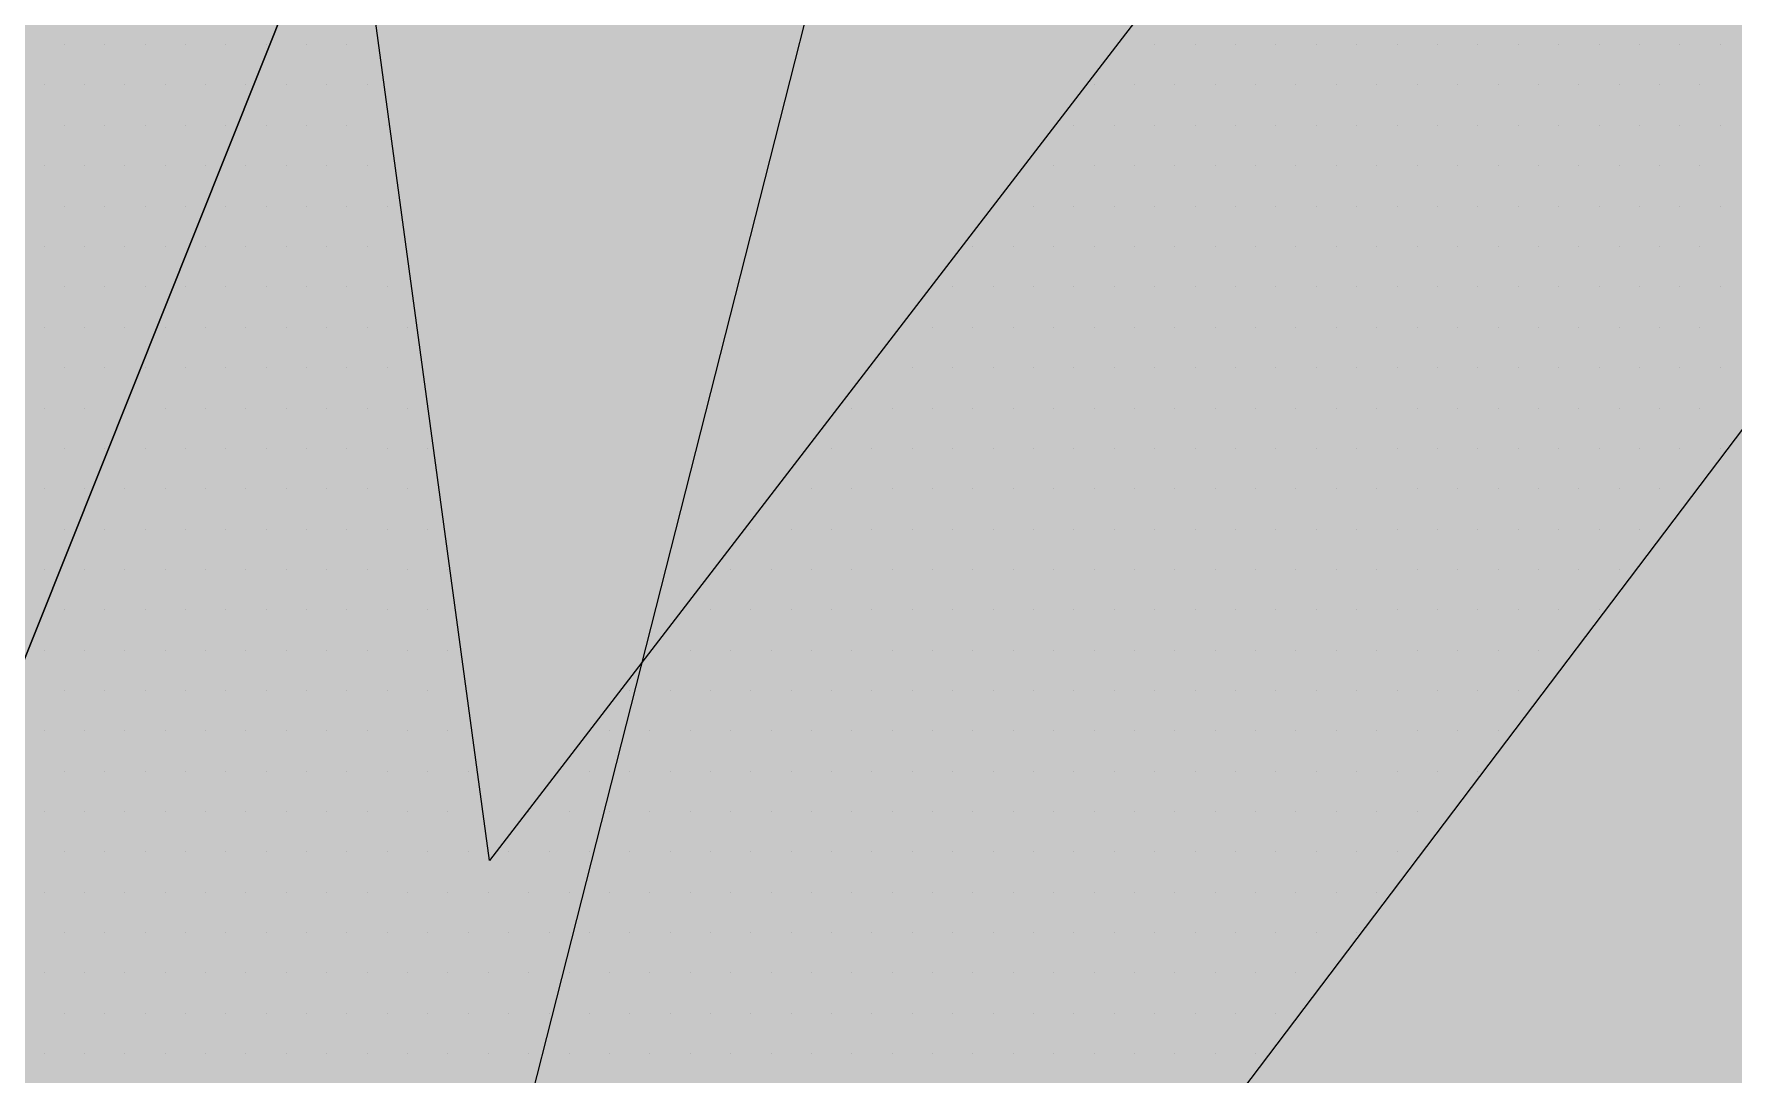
# Paper-space layout 'Layout1' of a CAD drawing. Extents: x -43 to 2298, y -18 to 768.
# Drawn here: x 738.34 to 740.657, y 385.98 to 387.398 of the extents above; entities that cross this region are included whole.
import ezdxf

# ---------------------------------------------------------------- set-up
doc = ezdxf.new("R2010")
doc.units = 0
doc.header["$LTSCALE"] = 2
doc.linetypes.add('CACHEX2', pattern=[0.75, 0.5, -0.25])
doc.layers.add('CARTOUCHE', color=7, linetype='Continuous')
doc.layers.add('LOGO', color=7, linetype='Continuous')

# ---------------------------------------------------------------- blocks, each defined once
blk = doc.blocks.new('A$C715108E3')
at = {"layer": 'LOGO', "color": 131}
for p, q in [((-5.4335, -4.0654), (-5.4335, -4.0654)), ((-5.3417, -4.0654), (-5.3417, -4.0654)), ((-5.2498, -4.0654), (-5.2498, -4.0654)), ((-5.1584, -4.0654), (-5.1584, -4.0654)), ((-5.0665, -4.0654), (-5.0665, -4.0654)), ((-4.9745, -4.0654), (-4.9745, -4.0654)), ((-4.8829, -4.0654), (-4.8829, -4.0654)), ((-4.7912, -4.0654), (-4.7912, -4.0654)), ((-3.0425, -4.0654), (-3.0425, -4.0654)), ((-2.9566, -4.0654), (-2.9566, -4.0654)), ((-2.8646, -4.0654), (-2.8646, -4.0654)), ((-2.7733, -4.0654), (-2.7733, -4.0654)), ((-2.6815, -4.0654), (-2.6815, -4.0654)), ((-2.5895, -4.0654), (-2.5895, -4.0654)), ((-2.4975, -4.0654), (-2.4975, -4.0654)), ((-2.4062, -4.0654), (-2.4062, -4.0654)), ((-2.3142, -4.0654), (-2.3142, -4.0654)), ((-2.2223, -4.0654), (-2.2223, -4.0654)), ((-2.1313, -4.0654), (-2.1313, -4.0654)), ((-2.0391, -4.0654), (-2.0391, -4.0654)), ((-1.9472, -4.0654), (-1.9472, -4.0654)), ((-1.8558, -4.0654), (-1.8558, -4.0654)), ((-1.7639, -4.0654), (-1.7639, -4.0654)), ((-1.6721, -4.0654), (-1.6721, -4.0654)), ((-5.4792, -4.1578), (-5.4792, -4.1578)), ((-5.3874, -4.1578), (-5.3874, -4.1578)), ((-5.2959, -4.1578), (-5.2959, -4.1578)), ((-5.2041, -4.1578), (-5.2041, -4.1578)), ((-5.1121, -4.1578), (-5.1121, -4.1578)), ((-5.0208, -4.1578), (-5.0208, -4.1578)), ((-4.929, -4.1578), (-4.929, -4.1578)), ((-4.8369, -4.1578), (-4.8369, -4.1578)), ((-4.7453, -4.1578), (-4.7453, -4.1578)), ((-3.1126, -4.1578), (-3.1126, -4.1578)), ((-3.0942, -4.1578), (-3.0942, -4.1578)), ((-3.0024, -4.1578), (-3.0024, -4.1578)), ((-2.9109, -4.1578), (-2.9109, -4.1578)), ((-2.8191, -4.1578), (-2.8191, -4.1578)), ((-2.727, -4.1578), (-2.727, -4.1578)), ((-2.6358, -4.1578), (-2.6358, -4.1578)), ((-2.5438, -4.1578), (-2.5438, -4.1578)), ((-2.4517, -4.1578), (-2.4517, -4.1578)), ((-2.3599, -4.1578), (-2.3599, -4.1578)), ((-2.2684, -4.1578), (-2.2684, -4.1578)), ((-2.1766, -4.1578), (-2.1766, -4.1578)), ((-2.0848, -4.1578), (-2.0848, -4.1578)), ((-1.9933, -4.1578), (-1.9933, -4.1578)), ((-1.9015, -4.1578), (-1.9015, -4.1578)), ((-1.8097, -4.1578), (-1.8097, -4.1578)), ((-1.7182, -4.1578), (-1.7182, -4.1578)), ((-5.4335, -4.2494), (-5.4335, -4.2494)), ((-5.3417, -4.2494), (-5.3417, -4.2494)), ((-5.2498, -4.2494), (-5.2498, -4.2494)), ((-5.1584, -4.2494), (-5.1584, -4.2494)), ((-5.0665, -4.2494), (-5.0665, -4.2494)), ((-4.9745, -4.2494), (-4.9745, -4.2494)), ((-4.8829, -4.2494), (-4.8829, -4.2494)), ((-4.7912, -4.2494), (-4.7912, -4.2494)), ((-4.6992, -4.2494), (-4.6992, -4.2494)), ((-3.1832, -4.2494), (-3.1832, -4.2494)), ((-3.1399, -4.2494), (-3.1399, -4.2494)), ((-3.0485, -4.2494), (-3.0485, -4.2494)), ((-2.9566, -4.2494), (-2.9566, -4.2494)), ((-2.8646, -4.2494), (-2.8646, -4.2494)), ((-2.7733, -4.2494), (-2.7733, -4.2494)), ((-2.6815, -4.2494), (-2.6815, -4.2494)), ((-2.5895, -4.2494), (-2.5895, -4.2494)), ((-2.4975, -4.2494), (-2.4975, -4.2494)), ((-2.4062, -4.2494), (-2.4062, -4.2494)), ((-2.3142, -4.2494), (-2.3142, -4.2494)), ((-2.2223, -4.2494), (-2.2223, -4.2494)), ((-2.1313, -4.2494), (-2.1313, -4.2494)), ((-2.0391, -4.2494), (-2.0391, -4.2494)), ((-1.9472, -4.2494), (-1.9472, -4.2494)), ((-1.8558, -4.2494), (-1.8558, -4.2494)), ((-1.7639, -4.2494), (-1.7639, -4.2494)), ((-1.6721, -4.2494), (-1.6721, -4.2494)), ((-5.4792, -4.3407), (-5.4792, -4.3407)), ((-5.3874, -4.3407), (-5.3874, -4.3407)), ((-5.2959, -4.3407), (-5.2959, -4.3407)), ((-5.2041, -4.3407), (-5.2041, -4.3407)), ((-5.1121, -4.3407), (-5.1121, -4.3407)), ((-5.0208, -4.3407), (-5.0208, -4.3407)), ((-4.929, -4.3407), (-4.929, -4.3407)), ((-4.8369, -4.3407), (-4.8369, -4.3407)), ((-4.7453, -4.3407), (-4.7453, -4.3407)), ((-3.2541, -4.3407), (-3.2541, -4.3407)), ((-3.186, -4.3407), (-3.186, -4.3407)), ((-3.0942, -4.3407), (-3.0942, -4.3407)), ((-3.0024, -4.3407), (-3.0024, -4.3407)), ((-2.9109, -4.3407), (-2.9109, -4.3407)), ((-2.8191, -4.3407), (-2.8191, -4.3407)), ((-2.727, -4.3407), (-2.727, -4.3407)), ((-2.6358, -4.3407), (-2.6358, -4.3407)), ((-2.5438, -4.3407), (-2.5438, -4.3407)), ((-2.4517, -4.3407), (-2.4517, -4.3407)), ((-2.3599, -4.3407), (-2.3599, -4.3407)), ((-2.2684, -4.3407), (-2.2684, -4.3407)), ((-2.1766, -4.3407), (-2.1766, -4.3407)), ((-2.0848, -4.3407), (-2.0848, -4.3407)), ((-1.9933, -4.3407), (-1.9933, -4.3407)), ((-1.9015, -4.3407), (-1.9015, -4.3407)), ((-1.8097, -4.3407), (-1.8097, -4.3407)), ((-1.7182, -4.3407), (-1.7182, -4.3407)), ((-5.4335, -4.4331), (-5.4335, -4.4331)), ((-5.3417, -4.4331), (-5.3417, -4.4331)), ((-5.2498, -4.4331), (-5.2498, -4.4331)), ((-5.1584, -4.4331), (-5.1584, -4.4331)), ((-5.0665, -4.4331), (-5.0665, -4.4331)), ((-4.9745, -4.4331), (-4.9745, -4.4331)), ((-4.8829, -4.4331), (-4.8829, -4.4331)), ((-4.7912, -4.4331), (-4.7912, -4.4331)), ((-4.6992, -4.4331), (-4.6992, -4.4331)), ((-3.3243, -4.4331), (-3.3243, -4.4331)), ((-3.3236, -4.4331), (-3.3236, -4.4331)), ((-3.2318, -4.4331), (-3.2318, -4.4331)), ((-3.1399, -4.4331), (-3.1399, -4.4331)), ((-3.0485, -4.4331), (-3.0485, -4.4331)), ((-2.9566, -4.4331), (-2.9566, -4.4331)), ((-2.8646, -4.4331), (-2.8646, -4.4331)), ((-2.7733, -4.4331), (-2.7733, -4.4331)), ((-2.6815, -4.4331), (-2.6815, -4.4331)), ((-2.5895, -4.4331), (-2.5895, -4.4331)), ((-2.4975, -4.4331), (-2.4975, -4.4331)), ((-2.4062, -4.4331), (-2.4062, -4.4331)), ((-2.3142, -4.4331), (-2.3142, -4.4331)), ((-2.2223, -4.4331), (-2.2223, -4.4331)), ((-2.1313, -4.4331), (-2.1313, -4.4331)), ((-2.0391, -4.4331), (-2.0391, -4.4331)), ((-1.9472, -4.4331), (-1.9472, -4.4331)), ((-1.8558, -4.4331), (-1.8558, -4.4331)), ((-1.7639, -4.4331), (-1.7639, -4.4331)), ((-1.6721, -4.4331), (-1.6721, -4.4331)), ((-5.4792, -4.5245), (-5.4792, -4.5245)), ((-5.3874, -4.5245), (-5.3874, -4.5245)), ((-5.2959, -4.5245), (-5.2959, -4.5245)), ((-5.2041, -4.5245), (-5.2041, -4.5245)), ((-5.1121, -4.5245), (-5.1121, -4.5245)), ((-5.0208, -4.5245), (-5.0208, -4.5245)), ((-4.929, -4.5245), (-4.929, -4.5245)), ((-4.8369, -4.5245), (-4.8369, -4.5245)), ((-4.7453, -4.5245), (-4.7453, -4.5245)), ((-3.3948, -4.5245), (-3.3948, -4.5245)), ((-3.3693, -4.5245), (-3.3693, -4.5245)), ((-3.2775, -4.5245), (-3.2775, -4.5245)), ((-3.186, -4.5245), (-3.186, -4.5245)), ((-3.0942, -4.5245), (-3.0942, -4.5245)), ((-3.0024, -4.5245), (-3.0024, -4.5245)), ((-2.9109, -4.5245), (-2.9109, -4.5245)), ((-2.8191, -4.5245), (-2.8191, -4.5245)), ((-2.727, -4.5245), (-2.727, -4.5245)), ((-2.6358, -4.5245), (-2.6358, -4.5245)), ((-2.5438, -4.5245), (-2.5438, -4.5245)), ((-2.4517, -4.5245), (-2.4517, -4.5245)), ((-2.3599, -4.5245), (-2.3599, -4.5245)), ((-2.2684, -4.5245), (-2.2684, -4.5245)), ((-2.1766, -4.5245), (-2.1766, -4.5245)), ((-2.0848, -4.5245), (-2.0848, -4.5245)), ((-1.9933, -4.5245), (-1.9933, -4.5245)), ((-1.9015, -4.5245), (-1.9015, -4.5245)), ((-1.8097, -4.5245), (-1.8097, -4.5245)), ((-1.7182, -4.5245), (-1.7182, -4.5245)), ((-5.4335, -4.6156), (-5.4335, -4.6156)), ((-5.3417, -4.6156), (-5.3417, -4.6156)), ((-5.2498, -4.6156), (-5.2498, -4.6156)), ((-5.1584, -4.6156), (-5.1584, -4.6156)), ((-5.0665, -4.6156), (-5.0665, -4.6156)), ((-4.9745, -4.6156), (-4.9745, -4.6156)), ((-4.8829, -4.6156), (-4.8829, -4.6156)), ((-4.7912, -4.6156), (-4.7912, -4.6156)), ((-4.6992, -4.6156), (-4.6992, -4.6156)), ((-3.4656, -4.6156), (-3.4656, -4.6156)), ((-3.415, -4.6156), (-3.415, -4.6156)), ((-3.3236, -4.6156), (-3.3236, -4.6156)), ((-3.2318, -4.6156), (-3.2318, -4.6156)), ((-3.1399, -4.6156), (-3.1399, -4.6156)), ((-3.0485, -4.6156), (-3.0485, -4.6156)), ((-2.9566, -4.6156), (-2.9566, -4.6156)), ((-2.8646, -4.6156), (-2.8646, -4.6156)), ((-2.7733, -4.6156), (-2.7733, -4.6156)), ((-2.6815, -4.6156), (-2.6815, -4.6156)), ((-2.5895, -4.6156), (-2.5895, -4.6156)), ((-2.4975, -4.6156), (-2.4975, -4.6156)), ((-2.4062, -4.6156), (-2.4062, -4.6156)), ((-2.3142, -4.6156), (-2.3142, -4.6156)), ((-2.2223, -4.6156), (-2.2223, -4.6156)), ((-2.1313, -4.6156), (-2.1313, -4.6156)), ((-2.0391, -4.6156), (-2.0391, -4.6156)), ((-1.9472, -4.6156), (-1.9472, -4.6156)), ((-1.8558, -4.6156), (-1.8558, -4.6156)), ((-1.7639, -4.6156), (-1.7639, -4.6156)), ((-1.6721, -4.6156), (-1.6721, -4.6156)), ((-5.4792, -4.7082), (-5.4792, -4.7082)), ((-5.3874, -4.7082), (-5.3874, -4.7082)), ((-5.2959, -4.7082), (-5.2959, -4.7082)), ((-5.2041, -4.7082), (-5.2041, -4.7082)), ((-5.1121, -4.7082), (-5.1121, -4.7082)), ((-5.0208, -4.7082), (-5.0208, -4.7082)), ((-4.929, -4.7082), (-4.929, -4.7082)), ((-4.8369, -4.7082), (-4.8369, -4.7082)), ((-4.7453, -4.7082), (-4.7453, -4.7082)), ((-4.6537, -4.7082), (-4.6537, -4.7082)), ((-3.5357, -4.7082), (-3.5357, -4.7082)), ((-3.4611, -4.7082), (-3.4611, -4.7082)), ((-3.3693, -4.7082), (-3.3693, -4.7082)), ((-3.2775, -4.7082), (-3.2775, -4.7082)), ((-3.186, -4.7082), (-3.186, -4.7082)), ((-3.0942, -4.7082), (-3.0942, -4.7082)), ((-3.0024, -4.7082), (-3.0024, -4.7082)), ((-2.9109, -4.7082), (-2.9109, -4.7082)), ((-2.8191, -4.7082), (-2.8191, -4.7082)), ((-2.727, -4.7082), (-2.727, -4.7082)), ((-2.6358, -4.7082), (-2.6358, -4.7082)), ((-2.5438, -4.7082), (-2.5438, -4.7082)), ((-2.4517, -4.7082), (-2.4517, -4.7082)), ((-2.3599, -4.7082), (-2.3599, -4.7082)), ((-2.2684, -4.7082), (-2.2684, -4.7082)), ((-2.1766, -4.7082), (-2.1766, -4.7082)), ((-2.0848, -4.7082), (-2.0848, -4.7082)), ((-1.9933, -4.7082), (-1.9933, -4.7082)), ((-1.9015, -4.7082), (-1.9015, -4.7082)), ((-1.8097, -4.7082), (-1.8097, -4.7082)), ((-1.7182, -4.7082), (-1.7182, -4.7082)), ((-5.4335, -4.7997), (-5.4335, -4.7997)), ((-5.3417, -4.7997), (-5.3417, -4.7997)), ((-5.2498, -4.7997), (-5.2498, -4.7997)), ((-5.1584, -4.7997), (-5.1584, -4.7997)), ((-5.0665, -4.7997), (-5.0665, -4.7997)), ((-4.9745, -4.7997), (-4.9745, -4.7997)), ((-4.8829, -4.7997), (-4.8829, -4.7997)), ((-4.7912, -4.7997), (-4.7912, -4.7997)), ((-4.6992, -4.7997), (-4.6992, -4.7997)), ((-3.6064, -4.7997), (-3.6064, -4.7997)), ((-3.5987, -4.7997), (-3.5987, -4.7997)), ((-3.5069, -4.7997), (-3.5069, -4.7997)), ((-3.415, -4.7997), (-3.415, -4.7997)), ((-3.3236, -4.7997), (-3.3236, -4.7997)), ((-3.2318, -4.7997), (-3.2318, -4.7997)), ((-3.1399, -4.7997), (-3.1399, -4.7997)), ((-3.0485, -4.7997), (-3.0485, -4.7997)), ((-2.9566, -4.7997), (-2.9566, -4.7997)), ((-2.8646, -4.7997), (-2.8646, -4.7997)), ((-2.7733, -4.7997), (-2.7733, -4.7997)), ((-2.6815, -4.7997), (-2.6815, -4.7997)), ((-2.5895, -4.7997), (-2.5895, -4.7997)), ((-2.4975, -4.7997), (-2.4975, -4.7997)), ((-2.4062, -4.7997), (-2.4062, -4.7997)), ((-2.3142, -4.7997), (-2.3142, -4.7997)), ((-2.2223, -4.7997), (-2.2223, -4.7997)), ((-2.1313, -4.7997), (-2.1313, -4.7997)), ((-2.0391, -4.7997), (-2.0391, -4.7997)), ((-1.9472, -4.7997), (-1.9472, -4.7997)), ((-1.8558, -4.7997), (-1.8558, -4.7997)), ((-1.7639, -4.7997), (-1.7639, -4.7997)), ((-1.6721, -4.7997), (-1.6721, -4.7997)), ((-5.4792, -4.892), (-5.4792, -4.892)), ((-5.3874, -4.892), (-5.3874, -4.892)), ((-5.2959, -4.892), (-5.2959, -4.892)), ((-5.2041, -4.892), (-5.2041, -4.892)), ((-5.1121, -4.892), (-5.1121, -4.892)), ((-5.0208, -4.892), (-5.0208, -4.892)), ((-4.929, -4.892), (-4.929, -4.892)), ((-4.8369, -4.892), (-4.8369, -4.892)), ((-4.7453, -4.892), (-4.7453, -4.892)), ((-4.6537, -4.892), (-4.6537, -4.892)), ((-3.677, -4.892), (-3.677, -4.892)), ((-3.6444, -4.892), (-3.6444, -4.892)), ((-3.5526, -4.892), (-3.5526, -4.892)), ((-3.4611, -4.892), (-3.4611, -4.892)), ((-3.3693, -4.892), (-3.3693, -4.892)), ((-3.2775, -4.892), (-3.2775, -4.892)), ((-3.186, -4.892), (-3.186, -4.892)), ((-3.0942, -4.892), (-3.0942, -4.892)), ((-3.0024, -4.892), (-3.0024, -4.892)), ((-2.9109, -4.892), (-2.9109, -4.892)), ((-2.8191, -4.892), (-2.8191, -4.892)), ((-2.727, -4.892), (-2.727, -4.892)), ((-2.6358, -4.892), (-2.6358, -4.892)), ((-2.5438, -4.892), (-2.5438, -4.892)), ((-2.4517, -4.892), (-2.4517, -4.892)), ((-2.3599, -4.892), (-2.3599, -4.892)), ((-2.2684, -4.892), (-2.2684, -4.892)), ((-2.1766, -4.892), (-2.1766, -4.892)), ((-2.0848, -4.892), (-2.0848, -4.892)), ((-1.9933, -4.892), (-1.9933, -4.892)), ((-1.9015, -4.892), (-1.9015, -4.892)), ((-1.8097, -4.892), (-1.8097, -4.892)), ((-1.7182, -4.892), (-1.7182, -4.892)), ((-5.4335, -4.9833), (-5.4335, -4.9833)), ((-5.3417, -4.9833), (-5.3417, -4.9833)), ((-5.2498, -4.9833), (-5.2498, -4.9833)), ((-5.1584, -4.9833), (-5.1584, -4.9833)), ((-5.0665, -4.9833), (-5.0665, -4.9833)), ((-4.9745, -4.9833), (-4.9745, -4.9833)), ((-4.8829, -4.9833), (-4.8829, -4.9833)), ((-4.7912, -4.9833), (-4.7912, -4.9833)), ((-4.6992, -4.9833), (-4.6992, -4.9833)), ((-4.6076, -4.9833), (-4.6076, -4.9833)), ((-3.7471, -4.9833), (-3.7471, -4.9833)), ((-3.6909, -4.9833), (-3.6909, -4.9833)), ((-3.5987, -4.9833), (-3.5987, -4.9833)), ((-3.5069, -4.9833), (-3.5069, -4.9833)), ((-3.415, -4.9833), (-3.415, -4.9833)), ((-3.3236, -4.9833), (-3.3236, -4.9833)), ((-3.2318, -4.9833), (-3.2318, -4.9833)), ((-3.1399, -4.9833), (-3.1399, -4.9833)), ((-3.0485, -4.9833), (-3.0485, -4.9833)), ((-2.9566, -4.9833), (-2.9566, -4.9833)), ((-2.8646, -4.9833), (-2.8646, -4.9833)), ((-2.7733, -4.9833), (-2.7733, -4.9833)), ((-2.6815, -4.9833), (-2.6815, -4.9833)), ((-2.5895, -4.9833), (-2.5895, -4.9833)), ((-2.4975, -4.9833), (-2.4975, -4.9833)), ((-2.4062, -4.9833), (-2.4062, -4.9833)), ((-2.3142, -4.9833), (-2.3142, -4.9833)), ((-2.2223, -4.9833), (-2.2223, -4.9833)), ((-2.1313, -4.9833), (-2.1313, -4.9833)), ((-2.0391, -4.9833), (-2.0391, -4.9833)), ((-1.9472, -4.9833), (-1.9472, -4.9833)), ((-1.8558, -4.9833), (-1.8558, -4.9833)), ((-1.7639, -4.9833), (-1.7639, -4.9833)), ((-1.6721, -4.9833), (-1.6721, -4.9833)), ((-5.4792, -5.0748), (-5.4792, -5.0748)), ((-5.3874, -5.0748), (-5.3874, -5.0748)), ((-5.2959, -5.0748), (-5.2959, -5.0748)), ((-5.2041, -5.0748), (-5.2041, -5.0748)), ((-5.1121, -5.0748), (-5.1121, -5.0748)), ((-5.0208, -5.0748), (-5.0208, -5.0748)), ((-4.929, -5.0748), (-4.929, -5.0748)), ((-4.8369, -5.0748), (-4.8369, -5.0748)), ((-4.7453, -5.0748), (-4.7453, -5.0748)), ((-4.6537, -5.0748), (-4.6537, -5.0748)), ((-3.818, -5.0748), (-3.818, -5.0748)), ((-3.7363, -5.0748), (-3.7363, -5.0748)), ((-3.6444, -5.0748), (-3.6444, -5.0748)), ((-3.5526, -5.0748), (-3.5526, -5.0748)), ((-3.4611, -5.0748), (-3.4611, -5.0748)), ((-3.3693, -5.0748), (-3.3693, -5.0748)), ((-3.2775, -5.0748), (-3.2775, -5.0748)), ((-3.186, -5.0748), (-3.186, -5.0748)), ((-3.0942, -5.0748), (-3.0942, -5.0748)), ((-3.0024, -5.0748), (-3.0024, -5.0748)), ((-2.9109, -5.0748), (-2.9109, -5.0748)), ((-2.8191, -5.0748), (-2.8191, -5.0748)), ((-2.727, -5.0748), (-2.727, -5.0748)), ((-2.6358, -5.0748), (-2.6358, -5.0748)), ((-2.5438, -5.0748), (-2.5438, -5.0748)), ((-2.4517, -5.0748), (-2.4517, -5.0748)), ((-2.3599, -5.0748), (-2.3599, -5.0748)), ((-2.2684, -5.0748), (-2.2684, -5.0748)), ((-2.1766, -5.0748), (-2.1766, -5.0748)), ((-2.0848, -5.0748), (-2.0848, -5.0748)), ((-1.9933, -5.0748), (-1.9933, -5.0748)), ((-1.9015, -5.0748), (-1.9015, -5.0748)), ((-1.8097, -5.0748), (-1.8097, -5.0748)), ((-5.4335, -5.1674), (-5.4335, -5.1674)), ((-5.3417, -5.1674), (-5.3417, -5.1674)), ((-5.2498, -5.1674), (-5.2498, -5.1674)), ((-5.1584, -5.1674), (-5.1584, -5.1674)), ((-5.0665, -5.1674), (-5.0665, -5.1674)), ((-4.9745, -5.1674), (-4.9745, -5.1674)), ((-4.8829, -5.1674), (-4.8829, -5.1674)), ((-4.7912, -5.1674), (-4.7912, -5.1674)), ((-4.6992, -5.1674), (-4.6992, -5.1674)), ((-4.6076, -5.1674), (-4.6076, -5.1674)), ((-3.8884, -5.1674), (-3.8884, -5.1674)), ((-3.8738, -5.1674), (-3.8738, -5.1674)), ((-3.782, -5.1674), (-3.782, -5.1674)), ((-3.6909, -5.1674), (-3.6909, -5.1674)), ((-3.5987, -5.1674), (-3.5987, -5.1674)), ((-3.5069, -5.1674), (-3.5069, -5.1674)), ((-3.415, -5.1674), (-3.415, -5.1674)), ((-3.3236, -5.1674), (-3.3236, -5.1674)), ((-3.2318, -5.1674), (-3.2318, -5.1674)), ((-3.1399, -5.1674), (-3.1399, -5.1674)), ((-3.0485, -5.1674), (-3.0485, -5.1674)), ((-2.9566, -5.1674), (-2.9566, -5.1674)), ((-2.8646, -5.1674), (-2.8646, -5.1674)), ((-2.7733, -5.1674), (-2.7733, -5.1674)), ((-2.6815, -5.1674), (-2.6815, -5.1674)), ((-2.5895, -5.1674), (-2.5895, -5.1674)), ((-2.4975, -5.1674), (-2.4975, -5.1674)), ((-2.4062, -5.1674), (-2.4062, -5.1674)), ((-2.3142, -5.1674), (-2.3142, -5.1674)), ((-2.2223, -5.1674), (-2.2223, -5.1674)), ((-2.1313, -5.1674), (-2.1313, -5.1674)), ((-2.0391, -5.1674), (-2.0391, -5.1674)), ((-1.9472, -5.1674), (-1.9472, -5.1674)), ((-1.8558, -5.1674), (-1.8558, -5.1674)), ((-5.4792, -5.2586), (-5.4792, -5.2586)), ((-5.3874, -5.2586), (-5.3874, -5.2586)), ((-5.2959, -5.2586), (-5.2959, -5.2586)), ((-5.2041, -5.2586), (-5.2041, -5.2586)), ((-5.1121, -5.2586), (-5.1121, -5.2586)), ((-5.0208, -5.2586), (-5.0208, -5.2586)), ((-4.929, -5.2586), (-4.929, -5.2586)), ((-4.8369, -5.2586), (-4.8369, -5.2586)), ((-4.7453, -5.2586), (-4.7453, -5.2586)), ((-4.6537, -5.2586), (-4.6537, -5.2586)), ((-4.562, -5.2586), (-4.562, -5.2586)), ((-3.9587, -5.2586), (-3.9587, -5.2586)), ((-3.9196, -5.2586), (-3.9196, -5.2586)), ((-3.8281, -5.2586), (-3.8281, -5.2586)), ((-3.7363, -5.2586), (-3.7363, -5.2586)), ((-3.6444, -5.2586), (-3.6444, -5.2586)), ((-3.5526, -5.2586), (-3.5526, -5.2586)), ((-3.4611, -5.2586), (-3.4611, -5.2586)), ((-3.3693, -5.2586), (-3.3693, -5.2586)), ((-3.2775, -5.2586), (-3.2775, -5.2586)), ((-3.186, -5.2586), (-3.186, -5.2586)), ((-3.0942, -5.2586), (-3.0942, -5.2586)), ((-3.0024, -5.2586), (-3.0024, -5.2586)), ((-2.9109, -5.2586), (-2.9109, -5.2586)), ((-2.8191, -5.2586), (-2.8191, -5.2586)), ((-2.727, -5.2586), (-2.727, -5.2586)), ((-2.6358, -5.2586), (-2.6358, -5.2586)), ((-2.5438, -5.2586), (-2.5438, -5.2586)), ((-2.4517, -5.2586), (-2.4517, -5.2586)), ((-2.3599, -5.2586), (-2.3599, -5.2586)), ((-2.2684, -5.2586), (-2.2684, -5.2586)), ((-2.1766, -5.2586), (-2.1766, -5.2586)), ((-2.0848, -5.2586), (-2.0848, -5.2586)), ((-1.9933, -5.2586), (-1.9933, -5.2586)), ((-1.9015, -5.2586), (-1.9015, -5.2586)), ((-5.4335, -5.3499), (-5.4335, -5.3499)), ((-5.3417, -5.3499), (-5.3417, -5.3499)), ((-5.2498, -5.3499), (-5.2498, -5.3499)), ((-5.1584, -5.3499), (-5.1584, -5.3499)), ((-5.0665, -5.3499), (-5.0665, -5.3499)), ((-4.9745, -5.3499), (-4.9745, -5.3499)), ((-4.8829, -5.3499), (-4.8829, -5.3499)), ((-4.7912, -5.3499), (-4.7912, -5.3499)), ((-4.6992, -5.3499), (-4.6992, -5.3499)), ((-4.6076, -5.3499), (-4.6076, -5.3499)), ((-4.0296, -5.3499), (-4.0296, -5.3499)), ((-3.9659, -5.3499), (-3.9659, -5.3499)), ((-3.8738, -5.3499), (-3.8738, -5.3499)), ((-3.782, -5.3499), (-3.782, -5.3499)), ((-3.6909, -5.3499), (-3.6909, -5.3499)), ((-3.5987, -5.3499), (-3.5987, -5.3499)), ((-3.5069, -5.3499), (-3.5069, -5.3499)), ((-3.415, -5.3499), (-3.415, -5.3499)), ((-3.3236, -5.3499), (-3.3236, -5.3499)), ((-3.2318, -5.3499), (-3.2318, -5.3499)), ((-3.1399, -5.3499), (-3.1399, -5.3499)), ((-3.0485, -5.3499), (-3.0485, -5.3499)), ((-2.9566, -5.3499), (-2.9566, -5.3499)), ((-2.8646, -5.3499), (-2.8646, -5.3499)), ((-2.7733, -5.3499), (-2.7733, -5.3499)), ((-2.6815, -5.3499), (-2.6815, -5.3499)), ((-2.5895, -5.3499), (-2.5895, -5.3499)), ((-2.4975, -5.3499), (-2.4975, -5.3499)), ((-2.4062, -5.3499), (-2.4062, -5.3499)), ((-2.3142, -5.3499), (-2.3142, -5.3499)), ((-2.2223, -5.3499), (-2.2223, -5.3499)), ((-2.1313, -5.3499), (-2.1313, -5.3499)), ((-2.0391, -5.3499), (-2.0391, -5.3499)), ((-1.9472, -5.3499), (-1.9472, -5.3499)), ((-5.4792, -5.4423), (-5.4792, -5.4423)), ((-5.3874, -5.4423), (-5.3874, -5.4423)), ((-5.2959, -5.4423), (-5.2959, -5.4423)), ((-5.2041, -5.4423), (-5.2041, -5.4423)), ((-5.1121, -5.4423), (-5.1121, -5.4423)), ((-5.0208, -5.4423), (-5.0208, -5.4423)), ((-4.929, -5.4423), (-4.929, -5.4423)), ((-4.8369, -5.4423), (-4.8369, -5.4423)), ((-4.7453, -5.4423), (-4.7453, -5.4423)), ((-4.6537, -5.4423), (-4.6537, -5.4423)), ((-4.562, -5.4423), (-4.562, -5.4423)), ((-4.1002, -5.4423), (-4.1002, -5.4423)), ((-4.0114, -5.4423), (-4.0114, -5.4423)), ((-3.9196, -5.4423), (-3.9196, -5.4423)), ((-3.8281, -5.4423), (-3.8281, -5.4423)), ((-3.7363, -5.4423), (-3.7363, -5.4423)), ((-3.6444, -5.4423), (-3.6444, -5.4423)), ((-3.5526, -5.4423), (-3.5526, -5.4423)), ((-3.4611, -5.4423), (-3.4611, -5.4423)), ((-3.3693, -5.4423), (-3.3693, -5.4423)), ((-3.2775, -5.4423), (-3.2775, -5.4423)), ((-3.186, -5.4423), (-3.186, -5.4423)), ((-3.0942, -5.4423), (-3.0942, -5.4423)), ((-3.0024, -5.4423), (-3.0024, -5.4423)), ((-2.9109, -5.4423), (-2.9109, -5.4423)), ((-2.8191, -5.4423), (-2.8191, -5.4423)), ((-2.727, -5.4423), (-2.727, -5.4423)), ((-2.6358, -5.4423), (-2.6358, -5.4423)), ((-2.5438, -5.4423), (-2.5438, -5.4423)), ((-2.4517, -5.4423), (-2.4517, -5.4423)), ((-2.3599, -5.4423), (-2.3599, -5.4423)), ((-2.2684, -5.4423), (-2.2684, -5.4423)), ((-2.1766, -5.4423), (-2.1766, -5.4423)), ((-2.0848, -5.4423), (-2.0848, -5.4423)), ((-5.4335, -5.5339), (-5.4335, -5.5339)), ((-5.3417, -5.5339), (-5.3417, -5.5339)), ((-5.2498, -5.5339), (-5.2498, -5.5339)), ((-5.1584, -5.5339), (-5.1584, -5.5339)), ((-5.0665, -5.5339), (-5.0665, -5.5339)), ((-4.9745, -5.5339), (-4.9745, -5.5339)), ((-4.8829, -5.5339), (-4.8829, -5.5339)), ((-4.7912, -5.5339), (-4.7912, -5.5339)), ((-4.6992, -5.5339), (-4.6992, -5.5339)), ((-4.6076, -5.5339), (-4.6076, -5.5339)), ((-4.1703, -5.5339), (-4.1703, -5.5339)), ((-4.1491, -5.5339), (-4.1491, -5.5339)), ((-4.0571, -5.5339), (-4.0571, -5.5339)), ((-3.9659, -5.5339), (-3.9659, -5.5339)), ((-3.8738, -5.5339), (-3.8738, -5.5339)), ((-3.782, -5.5339), (-3.782, -5.5339)), ((-3.6909, -5.5339), (-3.6909, -5.5339)), ((-3.5987, -5.5339), (-3.5987, -5.5339)), ((-3.5069, -5.5339), (-3.5069, -5.5339)), ((-3.415, -5.5339), (-3.415, -5.5339)), ((-3.3236, -5.5339), (-3.3236, -5.5339)), ((-3.2318, -5.5339), (-3.2318, -5.5339)), ((-3.1399, -5.5339), (-3.1399, -5.5339)), ((-3.0485, -5.5339), (-3.0485, -5.5339)), ((-2.9566, -5.5339), (-2.9566, -5.5339)), ((-2.8646, -5.5339), (-2.8646, -5.5339)), ((-2.7733, -5.5339), (-2.7733, -5.5339)), ((-2.6815, -5.5339), (-2.6815, -5.5339)), ((-2.5895, -5.5339), (-2.5895, -5.5339)), ((-2.4975, -5.5339), (-2.4975, -5.5339)), ((-2.4062, -5.5339), (-2.4062, -5.5339)), ((-2.3142, -5.5339), (-2.3142, -5.5339)), ((-2.2223, -5.5339), (-2.2223, -5.5339)), ((-2.1313, -5.5339), (-2.1313, -5.5339)), ((-5.4792, -5.625), (-5.4792, -5.625)), ((-5.3874, -5.625), (-5.3874, -5.625)), ((-5.2959, -5.625), (-5.2959, -5.625)), ((-5.2041, -5.625), (-5.2041, -5.625)), ((-5.1121, -5.625), (-5.1121, -5.625)), ((-5.0208, -5.625), (-5.0208, -5.625)), ((-4.929, -5.625), (-4.929, -5.625)), ((-4.8369, -5.625), (-4.8369, -5.625)), ((-4.7453, -5.625), (-4.7453, -5.625)), ((-4.6537, -5.625), (-4.6537, -5.625)), ((-4.562, -5.625), (-4.562, -5.625)), ((-4.2412, -5.625), (-4.2412, -5.625)), ((-4.1947, -5.625), (-4.1947, -5.625)), ((-4.1034, -5.625), (-4.1034, -5.625)), ((-4.0114, -5.625), (-4.0114, -5.625)), ((-3.9196, -5.625), (-3.9196, -5.625)), ((-3.8281, -5.625), (-3.8281, -5.625)), ((-3.7363, -5.625), (-3.7363, -5.625)), ((-3.6444, -5.625), (-3.6444, -5.625)), ((-3.5526, -5.625), (-3.5526, -5.625)), ((-3.4611, -5.625), (-3.4611, -5.625)), ((-3.3693, -5.625), (-3.3693, -5.625)), ((-3.2775, -5.625), (-3.2775, -5.625)), ((-3.186, -5.625), (-3.186, -5.625)), ((-3.0942, -5.625), (-3.0942, -5.625)), ((-3.0024, -5.625), (-3.0024, -5.625)), ((-2.9109, -5.625), (-2.9109, -5.625)), ((-2.8191, -5.625), (-2.8191, -5.625)), ((-2.727, -5.625), (-2.727, -5.625)), ((-2.6358, -5.625), (-2.6358, -5.625)), ((-2.5438, -5.625), (-2.5438, -5.625)), ((-2.4517, -5.625), (-2.4517, -5.625)), ((-2.3599, -5.625), (-2.3599, -5.625)), ((-2.2684, -5.625), (-2.2684, -5.625)), ((-2.1766, -5.625), (-2.1766, -5.625)), ((-5.4335, -5.7174), (-5.4335, -5.7174)), ((-5.3417, -5.7174), (-5.3417, -5.7174)), ((-5.2498, -5.7174), (-5.2498, -5.7174)), ((-5.1584, -5.7174), (-5.1584, -5.7174)), ((-5.0665, -5.7174), (-5.0665, -5.7174)), ((-4.9745, -5.7174), (-4.9745, -5.7174)), ((-4.8829, -5.7174), (-4.8829, -5.7174)), ((-4.7912, -5.7174), (-4.7912, -5.7174)), ((-4.6992, -5.7174), (-4.6992, -5.7174)), ((-4.6076, -5.7174), (-4.6076, -5.7174)), ((-4.5159, -5.7174), (-4.5159, -5.7174)), ((-4.3116, -5.7174), (-4.3116, -5.7174)), ((-4.2412, -5.7174), (-4.2412, -5.7174)), ((-4.1491, -5.7174), (-4.1491, -5.7174)), ((-4.0571, -5.7174), (-4.0571, -5.7174)), ((-3.9659, -5.7174), (-3.9659, -5.7174)), ((-3.8738, -5.7174), (-3.8738, -5.7174)), ((-3.782, -5.7174), (-3.782, -5.7174)), ((-3.6909, -5.7174), (-3.6909, -5.7174)), ((-3.5987, -5.7174), (-3.5987, -5.7174)), ((-3.5069, -5.7174), (-3.5069, -5.7174)), ((-3.415, -5.7174), (-3.415, -5.7174)), ((-3.3236, -5.7174), (-3.3236, -5.7174)), ((-3.2318, -5.7174), (-3.2318, -5.7174)), ((-3.1399, -5.7174), (-3.1399, -5.7174)), ((-3.0485, -5.7174), (-3.0485, -5.7174)), ((-2.9566, -5.7174), (-2.9566, -5.7174)), ((-2.8646, -5.7174), (-2.8646, -5.7174)), ((-2.7733, -5.7174), (-2.7733, -5.7174)), ((-2.6815, -5.7174), (-2.6815, -5.7174)), ((-2.5895, -5.7174), (-2.5895, -5.7174)), ((-2.4975, -5.7174), (-2.4975, -5.7174)), ((-2.4062, -5.7174), (-2.4062, -5.7174)), ((-2.3142, -5.7174), (-2.3142, -5.7174)), ((-2.2223, -5.7174), (-2.2223, -5.7174)), ((-5.4792, -5.8091), (-5.4792, -5.8091)), ((-5.3874, -5.8091), (-5.3874, -5.8091)), ((-5.2959, -5.8091), (-5.2959, -5.8091)), ((-5.2041, -5.8091), (-5.2041, -5.8091)), ((-5.1121, -5.8091), (-5.1121, -5.8091)), ((-5.0208, -5.8091), (-5.0208, -5.8091)), ((-4.929, -5.8091), (-4.929, -5.8091)), ((-4.8369, -5.8091), (-4.8369, -5.8091)), ((-4.7453, -5.8091), (-4.7453, -5.8091)), ((-4.6537, -5.8091), (-4.6537, -5.8091)), ((-4.562, -5.8091), (-4.562, -5.8091)), ((-4.3819, -5.8091), (-4.3819, -5.8091)), ((-4.3787, -5.8091), (-4.3787, -5.8091)), ((-4.2867, -5.8091), (-4.2867, -5.8091)), ((-4.1947, -5.8091), (-4.1947, -5.8091)), ((-4.1034, -5.8091), (-4.1034, -5.8091)), ((-4.0114, -5.8091), (-4.0114, -5.8091)), ((-3.9196, -5.8091), (-3.9196, -5.8091)), ((-3.8281, -5.8091), (-3.8281, -5.8091)), ((-3.7363, -5.8091), (-3.7363, -5.8091)), ((-3.6444, -5.8091), (-3.6444, -5.8091)), ((-3.5526, -5.8091), (-3.5526, -5.8091)), ((-3.4611, -5.8091), (-3.4611, -5.8091)), ((-3.3693, -5.8091), (-3.3693, -5.8091)), ((-3.2775, -5.8091), (-3.2775, -5.8091)), ((-3.186, -5.8091), (-3.186, -5.8091)), ((-3.0942, -5.8091), (-3.0942, -5.8091)), ((-3.0024, -5.8091), (-3.0024, -5.8091)), ((-2.9109, -5.8091), (-2.9109, -5.8091)), ((-2.8191, -5.8091), (-2.8191, -5.8091)), ((-2.727, -5.8091), (-2.727, -5.8091)), ((-2.6358, -5.8091), (-2.6358, -5.8091)), ((-2.5438, -5.8091), (-2.5438, -5.8091)), ((-2.4517, -5.8091), (-2.4517, -5.8091)), ((-2.3599, -5.8091), (-2.3599, -5.8091)), ((-5.4335, -5.9003), (-5.4335, -5.9003)), ((-5.3417, -5.9003), (-5.3417, -5.9003)), ((-5.2498, -5.9003), (-5.2498, -5.9003)), ((-5.1584, -5.9003), (-5.1584, -5.9003)), ((-5.0665, -5.9003), (-5.0665, -5.9003)), ((-4.9745, -5.9003), (-4.9745, -5.9003)), ((-4.8829, -5.9003), (-4.8829, -5.9003)), ((-4.7912, -5.9003), (-4.7912, -5.9003)), ((-4.6992, -5.9003), (-4.6992, -5.9003)), ((-4.6076, -5.9003), (-4.6076, -5.9003)), ((-4.5159, -5.9003), (-4.5159, -5.9003)), ((-4.4526, -5.9003), (-4.4526, -5.9003)), ((-4.4243, -5.9003), (-4.4243, -5.9003)), ((-4.3322, -5.9003), (-4.3322, -5.9003)), ((-4.2412, -5.9003), (-4.2412, -5.9003)), ((-4.1491, -5.9003), (-4.1491, -5.9003)), ((-4.0571, -5.9003), (-4.0571, -5.9003)), ((-3.9659, -5.9003), (-3.9659, -5.9003)), ((-3.8738, -5.9003), (-3.8738, -5.9003)), ((-3.782, -5.9003), (-3.782, -5.9003)), ((-3.6909, -5.9003), (-3.6909, -5.9003)), ((-3.5987, -5.9003), (-3.5987, -5.9003)), ((-3.5069, -5.9003), (-3.5069, -5.9003)), ((-3.415, -5.9003), (-3.415, -5.9003)), ((-3.3236, -5.9003), (-3.3236, -5.9003)), ((-3.2318, -5.9003), (-3.2318, -5.9003)), ((-3.1399, -5.9003), (-3.1399, -5.9003)), ((-3.0485, -5.9003), (-3.0485, -5.9003)), ((-2.9566, -5.9003), (-2.9566, -5.9003)), ((-2.8646, -5.9003), (-2.8646, -5.9003)), ((-2.7733, -5.9003), (-2.7733, -5.9003)), ((-2.6815, -5.9003), (-2.6815, -5.9003)), ((-2.5895, -5.9003), (-2.5895, -5.9003)), ((-2.4975, -5.9003), (-2.4975, -5.9003)), ((-2.4062, -5.9003), (-2.4062, -5.9003)), ((-5.4792, -5.9927), (-5.4792, -5.9927)), ((-5.3874, -5.9927), (-5.3874, -5.9927)), ((-5.2959, -5.9927), (-5.2959, -5.9927)), ((-5.2041, -5.9927), (-5.2041, -5.9927)), ((-5.1121, -5.9927), (-5.1121, -5.9927)), ((-5.0208, -5.9927), (-5.0208, -5.9927)), ((-4.929, -5.9927), (-4.929, -5.9927)), ((-4.8369, -5.9927), (-4.8369, -5.9927)), ((-4.7453, -5.9927), (-4.7453, -5.9927)), ((-4.6537, -5.9927), (-4.6537, -5.9927)), ((-4.562, -5.9927), (-4.562, -5.9927)), ((-4.47, -5.9927), (-4.47, -5.9927)), ((-4.3787, -5.9927), (-4.3787, -5.9927)), ((-4.2867, -5.9927), (-4.2867, -5.9927)), ((-4.1947, -5.9927), (-4.1947, -5.9927)), ((-4.1034, -5.9927), (-4.1034, -5.9927)), ((-4.0114, -5.9927), (-4.0114, -5.9927)), ((-3.9196, -5.9927), (-3.9196, -5.9927)), ((-3.8281, -5.9927), (-3.8281, -5.9927)), ((-3.7363, -5.9927), (-3.7363, -5.9927)), ((-3.6444, -5.9927), (-3.6444, -5.9927)), ((-3.5526, -5.9927), (-3.5526, -5.9927)), ((-3.4611, -5.9927), (-3.4611, -5.9927)), ((-3.3693, -5.9927), (-3.3693, -5.9927)), ((-3.2775, -5.9927), (-3.2775, -5.9927)), ((-3.186, -5.9927), (-3.186, -5.9927)), ((-3.0942, -5.9927), (-3.0942, -5.9927)), ((-3.0024, -5.9927), (-3.0024, -5.9927)), ((-2.9109, -5.9927), (-2.9109, -5.9927)), ((-2.8191, -5.9927), (-2.8191, -5.9927)), ((-2.727, -5.9927), (-2.727, -5.9927)), ((-2.6358, -5.9927), (-2.6358, -5.9927)), ((-2.5438, -5.9927), (-2.5438, -5.9927)), ((-2.4517, -5.9927), (-2.4517, -5.9927)), ((-5.4335, -6.0842), (-5.4335, -6.0842)), ((-5.3417, -6.0842), (-5.3417, -6.0842)), ((-5.2498, -6.0842), (-5.2498, -6.0842)), ((-5.1584, -6.0842), (-5.1584, -6.0842)), ((-5.0665, -6.0842), (-5.0665, -6.0842)), ((-4.9745, -6.0842), (-4.9745, -6.0842)), ((-4.8829, -6.0842), (-4.8829, -6.0842)), ((-4.7912, -6.0842), (-4.7912, -6.0842)), ((-4.6992, -6.0842), (-4.6992, -6.0842)), ((-4.6076, -6.0842), (-4.6076, -6.0842)), ((-4.5159, -6.0842), (-4.5159, -6.0842)), ((-4.4243, -6.0842), (-4.4243, -6.0842)), ((-4.3322, -6.0842), (-4.3322, -6.0842)), ((-4.2412, -6.0842), (-4.2412, -6.0842)), ((-4.1491, -6.0842), (-4.1491, -6.0842)), ((-4.0571, -6.0842), (-4.0571, -6.0842)), ((-3.9659, -6.0842), (-3.9659, -6.0842)), ((-3.8738, -6.0842), (-3.8738, -6.0842)), ((-3.782, -6.0842), (-3.782, -6.0842)), ((-3.6909, -6.0842), (-3.6909, -6.0842)), ((-3.5987, -6.0842), (-3.5987, -6.0842)), ((-3.5069, -6.0842), (-3.5069, -6.0842)), ((-3.415, -6.0842), (-3.415, -6.0842)), ((-3.3236, -6.0842), (-3.3236, -6.0842)), ((-3.2318, -6.0842), (-3.2318, -6.0842)), ((-3.1399, -6.0842), (-3.1399, -6.0842)), ((-3.0485, -6.0842), (-3.0485, -6.0842)), ((-2.9566, -6.0842), (-2.9566, -6.0842)), ((-2.8646, -6.0842), (-2.8646, -6.0842)), ((-2.7733, -6.0842), (-2.7733, -6.0842)), ((-2.6815, -6.0842), (-2.6815, -6.0842)), ((-2.5895, -6.0842), (-2.5895, -6.0842)), ((-2.4975, -6.0842), (-2.4975, -6.0842)), ((-5.4792, -6.1753), (-5.4792, -6.1753)), ((-5.3874, -6.1753), (-5.3874, -6.1753)), ((-5.2959, -6.1753), (-5.2959, -6.1753)), ((-5.2041, -6.1753), (-5.2041, -6.1753)), ((-5.1121, -6.1753), (-5.1121, -6.1753)), ((-5.0208, -6.1753), (-5.0208, -6.1753)), ((-4.929, -6.1753), (-4.929, -6.1753)), ((-4.8369, -6.1753), (-4.8369, -6.1753)), ((-4.7453, -6.1753), (-4.7453, -6.1753)), ((-4.6537, -6.1753), (-4.6537, -6.1753)), ((-4.562, -6.1753), (-4.562, -6.1753)), ((-4.47, -6.1753), (-4.47, -6.1753)), ((-4.3787, -6.1753), (-4.3787, -6.1753)), ((-4.2867, -6.1753), (-4.2867, -6.1753)), ((-4.1947, -6.1753), (-4.1947, -6.1753)), ((-4.1034, -6.1753), (-4.1034, -6.1753)), ((-4.0114, -6.1753), (-4.0114, -6.1753)), ((-3.9196, -6.1753), (-3.9196, -6.1753)), ((-3.8281, -6.1753), (-3.8281, -6.1753)), ((-3.7363, -6.1753), (-3.7363, -6.1753)), ((-3.6444, -6.1753), (-3.6444, -6.1753)), ((-3.5526, -6.1753), (-3.5526, -6.1753)), ((-3.4611, -6.1753), (-3.4611, -6.1753)), ((-3.3693, -6.1753), (-3.3693, -6.1753)), ((-3.2775, -6.1753), (-3.2775, -6.1753)), ((-3.186, -6.1753), (-3.186, -6.1753)), ((-3.0942, -6.1753), (-3.0942, -6.1753)), ((-3.0024, -6.1753), (-3.0024, -6.1753)), ((-2.9109, -6.1753), (-2.9109, -6.1753)), ((-2.8191, -6.1753), (-2.8191, -6.1753)), ((-2.727, -6.1753), (-2.727, -6.1753)), ((-2.6358, -6.1753), (-2.6358, -6.1753)), ((-5.4335, -6.2678), (-5.4335, -6.2678)), ((-5.3417, -6.2678), (-5.3417, -6.2678)), ((-5.2498, -6.2678), (-5.2498, -6.2678)), ((-5.1584, -6.2678), (-5.1584, -6.2678)), ((-5.0665, -6.2678), (-5.0665, -6.2678)), ((-4.9745, -6.2678), (-4.9745, -6.2678)), ((-4.8829, -6.2678), (-4.8829, -6.2678)), ((-4.7912, -6.2678), (-4.7912, -6.2678)), ((-4.6992, -6.2678), (-4.6992, -6.2678)), ((-4.6076, -6.2678), (-4.6076, -6.2678)), ((-4.5159, -6.2678), (-4.5159, -6.2678)), ((-4.4243, -6.2678), (-4.4243, -6.2678)), ((-4.3322, -6.2678), (-4.3322, -6.2678)), ((-4.2412, -6.2678), (-4.2412, -6.2678)), ((-4.1491, -6.2678), (-4.1491, -6.2678)), ((-4.0571, -6.2678), (-4.0571, -6.2678)), ((-3.9659, -6.2678), (-3.9659, -6.2678)), ((-3.8738, -6.2678), (-3.8738, -6.2678)), ((-3.782, -6.2678), (-3.782, -6.2678)), ((-3.6909, -6.2678), (-3.6909, -6.2678)), ((-3.5987, -6.2678), (-3.5987, -6.2678)), ((-3.5069, -6.2678), (-3.5069, -6.2678)), ((-3.415, -6.2678), (-3.415, -6.2678)), ((-3.3236, -6.2678), (-3.3236, -6.2678)), ((-3.2318, -6.2678), (-3.2318, -6.2678)), ((-3.1399, -6.2678), (-3.1399, -6.2678)), ((-3.0485, -6.2678), (-3.0485, -6.2678)), ((-2.9566, -6.2678), (-2.9566, -6.2678)), ((-2.8646, -6.2678), (-2.8646, -6.2678)), ((-2.7733, -6.2678), (-2.7733, -6.2678)), ((-2.6815, -6.2678), (-2.6815, -6.2678)), ((-5.4792, -6.3593), (-5.4792, -6.3593)), ((-5.3874, -6.3593), (-5.3874, -6.3593)), ((-5.2959, -6.3593), (-5.2959, -6.3593)), ((-5.2041, -6.3593), (-5.2041, -6.3593)), ((-5.1121, -6.3593), (-5.1121, -6.3593)), ((-5.0208, -6.3593), (-5.0208, -6.3593)), ((-4.929, -6.3593), (-4.929, -6.3593)), ((-4.8369, -6.3593), (-4.8369, -6.3593)), ((-4.7453, -6.3593), (-4.7453, -6.3593)), ((-4.6537, -6.3593), (-4.6537, -6.3593)), ((-4.562, -6.3593), (-4.562, -6.3593)), ((-4.47, -6.3593), (-4.47, -6.3593)), ((-4.3787, -6.3593), (-4.3787, -6.3593)), ((-4.2867, -6.3593), (-4.2867, -6.3593)), ((-4.1947, -6.3593), (-4.1947, -6.3593)), ((-4.1034, -6.3593), (-4.1034, -6.3593)), ((-4.0114, -6.3593), (-4.0114, -6.3593)), ((-3.9196, -6.3593), (-3.9196, -6.3593)), ((-3.8281, -6.3593), (-3.8281, -6.3593)), ((-3.7363, -6.3593), (-3.7363, -6.3593)), ((-3.6444, -6.3593), (-3.6444, -6.3593)), ((-3.5526, -6.3593), (-3.5526, -6.3593)), ((-3.4611, -6.3593), (-3.4611, -6.3593)), ((-3.3693, -6.3593), (-3.3693, -6.3593)), ((-3.2775, -6.3593), (-3.2775, -6.3593)), ((-3.186, -6.3593), (-3.186, -6.3593)), ((-3.0942, -6.3593), (-3.0942, -6.3593)), ((-3.0024, -6.3593), (-3.0024, -6.3593)), ((-2.9109, -6.3593), (-2.9109, -6.3593)), ((-2.8191, -6.3593), (-2.8191, -6.3593)), ((-2.727, -6.3593), (-2.727, -6.3593))]:
    blk.add_line(p, q, dxfattribs=at)
for points in [[(-1.379, -8.0709), (-3.7783, -7.7906), (-1.5572, -4.8561)], [(-2.8588, -3.8274), (-4.4672, -5.9198), (-4.8244, -3.2921)]]:
    blk.add_lwpolyline(points, dxfattribs=at)
blk = doc.blocks.new('A$C581E6685')
at = {"layer": 'LOGO'}
for color, points in [(32, [(-39.8519, 24.2064), (-40.7961, 26.4077), (-33.3292, 40.5507)]), (40, [(-39.8519, 24.2064), (-33.3292, 40.5507), (-37.1498, 25.5201)])]:
    blk.add_hatch(color=color, dxfattribs=at).paths.add_polyline_path(points)
at = {"layer": 'LOGO', "color": 32}
blk.add_lwpolyline([(-39.8519, 24.2064), (-40.7961, 26.4077), (-33.3292, 40.5507)], close=True, dxfattribs=at)
at = {"layer": 'LOGO', "color": 40}
blk.add_lwpolyline([(-39.8519, 24.2064), (-33.3292, 40.5507), (-37.1498, 25.5201)], close=True, dxfattribs=at)
at = {"layer": 'LOGO', "color": 32, "linetype": 'CACHEX2', "ltscale": 1.5}
blk.add_ellipse((-38.0538, 23.8138), major_axis=(-19.0311, -3.534), ratio=0.590567, dxfattribs=at)
at = {"layer": 'LOGO', "color": 32}
blk.add_ellipse((-37.6144, 23.8499), major_axis=(-13.5768, -4.2839), ratio=0.791971, dxfattribs=at)
at = {"layer": 'CARTOUCHE'}
blk.add_blockref('A$C715108E3', (-31.6739, 36.3189), dxfattribs=at)
blk = doc.blocks.new('miniLogo')
at = {"layer": 'CARTOUCHE', "true_color": 0xffffff}
h = blk.add_hatch(color=7, dxfattribs=at)
h.dxf.hatch_style = 1
edge = h.paths.add_edge_path()
edge.add_spline(control_points=[(960.7415, 27.4251), (960.7415, 16.5339), (960.7415, 5.6427), (960.7415, 1.8027), (964.5815, 1.8027), (1010.1208, 1.8027), (1055.66, 1.8027), (1059.5, 1.8027), (1059.5, 5.6427), (1059.5, 16.5339), (1059.5, 27.4251), (1059.5, 31.2651), (1055.66, 31.2651), (1010.1208, 31.2651), (964.5815, 31.2651), (960.7415, 31.2651), (960.7415, 27.4251)], knot_values=[0, 0, 0, 1, 1, 2.570796, 2.570796, 3.570796, 3.570796, 5.141593, 5.141593, 6.141593, 6.141593, 7.712389, 7.712389, 8.712389, 8.712389, 10.283185, 10.283185, 10.283185], weights=[1, 1, 1, 0.707107, 1, 1, 1, 0.707107, 1, 1, 1, 0.707107, 1, 1, 1, 0.707107, 1], degree=2, periodic=0)
at = {"layer": 'CARTOUCHE'}
blk.add_rational_spline([(960.7415, 27.4251), (960.7415, 16.5339), (960.7415, 5.6427), (960.7415, 1.8027), (964.5815, 1.8027), (1010.1208, 1.8027), (1055.66, 1.8027), (1059.5, 1.8027), (1059.5, 5.6427), (1059.5, 16.5339), (1059.5, 27.4251), (1059.5, 31.2651), (1055.66, 31.2651), (1010.1208, 31.2651), (964.5815, 31.2651), (960.7415, 31.2651), (960.7415, 27.4251)], [1, 1, 1, 0.707106781187, 1, 1, 1, 0.707106781187, 1, 1, 1, 0.707106781187, 1, 1, 1, 0.707106781187, 1], degree=2, knots=[0, 0, 0, 1, 1, 2.570796, 2.570796, 3.570796, 3.570796, 5.141593, 5.141593, 6.141593, 6.141593, 7.712389, 7.712389, 8.712389, 8.712389, 10.283185, 10.283185, 10.283185], dxfattribs=at)
at = {"layer": 'CARTOUCHE', "xscale": 0.6, "yscale": 0.6, "zscale": 0.6}
blk.add_blockref('A$C581E6685', (998.0122, 3.1833), dxfattribs=at)

psp = doc.layouts.get("Layout1")

# ---------------------------------------------------------------- block references
at = {"layer": 'CARTOUCHE'}
psp.add_blockref('miniLogo', (-237.3663, 364.8484), dxfattribs=at)

doc.saveas('drawing.dxf')
